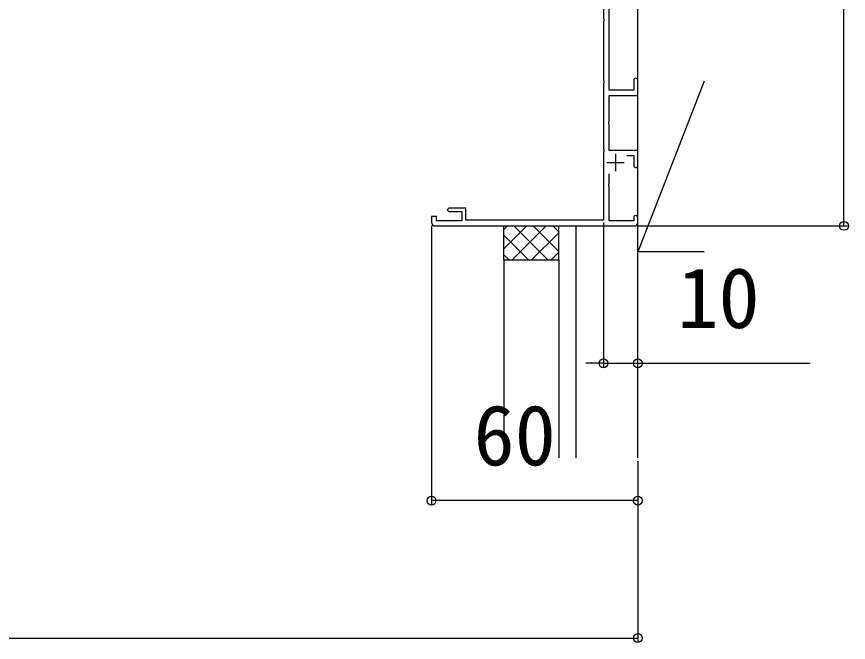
# Model space of a CAD drawing. Units: millimetres, scale not verified. Extents: x -1050 to 1050, y -1570 to 1561.
# Drawn here: x 54.8 to 296.8, y -226.8 to -44.5 of the extents above; entities that cross this region are included whole.
import ezdxf
from ezdxf.enums import TextEntityAlignment as Align

# ---------------------------------------------------------------- set-up
doc = ezdxf.new("R2010")
doc.units = ezdxf.units.MM
doc.header["$LTSCALE"] = 8
for name, color, linetype in [('0-3_YKK_11', 7, 'Continuous'), ('0-6_YKK_D', 6, 'Continuous'), ('0-8_YSS_K', 3, 'Continuous')]:
    doc.layers.add(name, color=color, linetype=linetype)
doc.styles.add('ＭＳ ゴシック', font='')
doc.styles.get('ＭＳ ゴシック').set_extended_font_data('MS Gothic')

msp = doc.modelspace()

# ---------------------------------------------------------------- linework, layer by layer
at = {"layer": '0-3_YKK_11'}
for p, q in [((229.003, -84.503), (229.003, -89.503)), ((226.503, -87.003), (231.503, -87.003)), ((235.503, -104.503), (235.503, -103.103)), ((176.503, -105.503), (234.503, -105.503))]:
    msp.add_line(p, q, dxfattribs=at)
for points in [[(225.503, 24.039), (225.503, -45.045), (225.623, -45.228), (225.623, -45.778), (225.503, -45.961), (225.503, -63.045), (225.623, -63.228), (225.623, -63.778), (225.503, -63.961), (225.503, -83.045), (225.623, -83.228), (225.623, -83.778), (225.503, -83.961), (225.503, -103.803), (185.503, -103.803), (185.503, -100.303), (180.503, -100.303), (180.003, -100.803), (180.503, -101.303), (184.303, -101.303), (184.303, -104.003), (176.903, -104.003), (176.903, -102.703), (175.503, -102.703), (175.503, -104.503)], [(234.303, -63.103), (234.303, -66.003), (227.203, -66.003), (227.203, -29.003), (234.303, -29.003), (234.303, -31.903)], [(235.503, -87.903), (235.503, -83.503), (227.203, -83.503), (227.203, -75.961), (227.083, -75.778), (227.083, -75.228), (227.203, -75.045), (227.203, -67.503), (235.503, -67.503), (235.503, -63.103)], [(232.276, -85.003), (234.303, -85.003), (234.303, -87.903)], [(234.303, -103.103), (234.303, -104.003), (227.203, -104.003), (227.203, -93.961), (227.083, -93.778), (227.083, -93.228), (227.203, -93.045), (227.203, -90.36)]]:
    msp.add_lwpolyline(points, dxfattribs=at)
for centre, radius, start, end in [((234.903, -63.103), 0.6, 90.00001, 179.99999), ((234.903, -63.103), 0.6, 0.00001, 89.99999), ((234.903, -87.903), 0.6, 180.00001, 269.99999), ((234.903, -87.903), 0.6, 270.00001, 359.99999), ((234.903, -103.103), 0.6, 90.00001, 179.99999), ((234.903, -103.103), 0.6, 0.00001, 89.99999), ((176.503, -104.503), 1, 180.00001, 269.99999), ((234.503, -104.503), 1, 270.00001, 359.99999)]:
    msp.add_arc(centre, radius, start, end, dxfattribs=at)
at = {"layer": '0-6_YKK_D'}
for p, q in [((295.503, -105.503), (295.503, 99.497)), ((175.503, -105.503), (175.503, -186.503)), ((225.503, -104.503), (225.503, -146.503)), ((235.503, -105.503), (296.503, -105.503)), ((225.503, -145.503), (220.403, -145.503)), ((225.503, -145.503), (235.503, -145.503)), ((235.503, -145.503), (285.703, -145.503)), ((235.503, -174.003), (235.503, -226.503)), ((235.503, -174.003), (235.503, -186.503)), ((235.503, -185.503), (175.503, -185.503)), ((-329.497, -225.503), (235.503, -225.503))]:
    msp.add_line(p, q, dxfattribs=at)
for centre in [(295.503, -105.503), (225.503, -145.503), (235.503, -145.503), (175.503, -185.503), (235.503, -185.503), (235.503, -225.503)]:
    msp.add_circle(centre, 1.275, dxfattribs=at)
at = {"layer": '0-8_YSS_K'}
for p, q in [((235.503, -173.003), (235.503, 176.997)), ((254.822, -63.327), (235.503, -113.003)), ((196.503, -106.551), (197.551, -105.503)), ((196.503, -112.208), (203.208, -105.503)), ((198.865, -115.503), (208.865, -105.503)), ((209.443, -115.503), (199.443, -105.503)), ((212.503, -112.906), (205.1, -105.503)), ((212.503, -107.25), (210.757, -105.503)), ((212.503, -115.503), (212.503, -105.503)), ((217.503, -105.503), (217.503, -173.003)), ((203.786, -115.503), (196.503, -108.22)), ((204.522, -115.503), (212.503, -107.522)), ((210.179, -115.503), (212.503, -113.179)), ((198.129, -115.503), (196.503, -113.877)), ((196.503, -115.503), (196.503, -173.003)), ((212.503, -115.503), (212.503, -173.003))]:
    msp.add_line(p, q, dxfattribs=at)
for points in [[(254.822, -113.003), (235.503, -113.003), (235.503, 156.997)], [(212.503, -115.503), (196.503, -115.503), (196.503, -105.503)]]:
    msp.add_lwpolyline(points, dxfattribs=at)

# ---------------------------------------------------------------- texts
at = {"layer": '0-6_YKK_D', "style": 'ＭＳ ゴシック'}
for s, p in [('10', (247.021, -140.503)), ('60', (187.708, -180.503))]:
    msp.add_text(s, height=17.6, dxfattribs=at).set_placement(p, align=Align.BOTTOM_LEFT)

doc.saveas('drawing.dxf')
